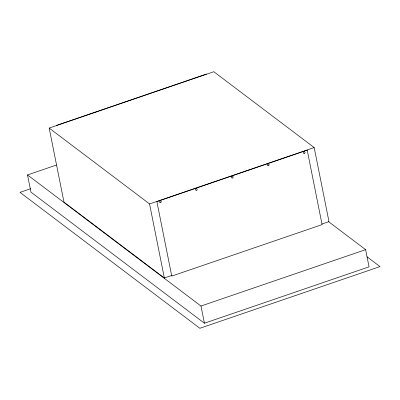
<?xml version="1.0" encoding="UTF-8"?>
<svg xmlns="http://www.w3.org/2000/svg" width="400" height="400" viewBox="0 0 400 400"><rect width="100%" height="100%" fill="white"/><g stroke="black" fill="none" stroke-linecap="round" stroke-linejoin="round"><path stroke-width="0.6" d="M56.16 125.505L206.49 74.035M172.025 275.37L164.35 277.995L63.985 202.15L49.185 128.085L213.815 71.72L314.185 147.565L328.985 221.63L321.9 224.055M328.23 221.41L365.62 249.66L369.05 266.85L204.42 323.215L30.95 192.125L27.515 174.94L56.425 165.04M30.63 188.735L20 192.375L199.845 328.28L380 266.6L367.045 256.81M49.185 128.085L149.555 203.93L314.185 147.565M27.515 174.94L200.985 306.03L365.62 249.66M200.985 306.03L204.42 323.215M149.555 203.93L164.35 277.995M203.115 75.745A0.905 0.79 -52.9 0 1 203.32 75.645M95.475 112.57A0.905 0.79 -52.9 0 1 95.905 112.54M307.21 150.145L156.88 201.615L171.76 276.09L322.09 224.62L307.21 150.145M304.37 153.395A0.905 0.79 -52.9 0 0 304.83 151.925A0.905 0.79 -52.9 0 0 303.415 152.41A0.905 0.79 -52.9 0 0 304.37 153.395M268.42 165.7A0.905 0.79 -52.9 0 0 268.88 164.23A0.905 0.79 -52.9 0 0 267.465 164.715A0.905 0.79 -52.9 0 0 268.42 165.7M232.47 178.01A0.905 0.79 -52.9 0 0 232.93 176.54A0.905 0.79 -52.9 0 0 231.515 177.025A0.905 0.79 -52.9 0 0 232.47 178.01M196.52 190.32A0.905 0.79 -52.9 0 0 196.985 188.85A0.905 0.79 -52.9 0 0 195.57 189.33A0.905 0.79 -52.9 0 0 196.52 190.32M160.57 202.625A0.905 0.79 -52.9 0 0 161.035 201.155A0.905 0.79 -52.9 0 0 159.62 201.64A0.905 0.79 -52.9 0 0 160.57 202.625"/></g></svg>
